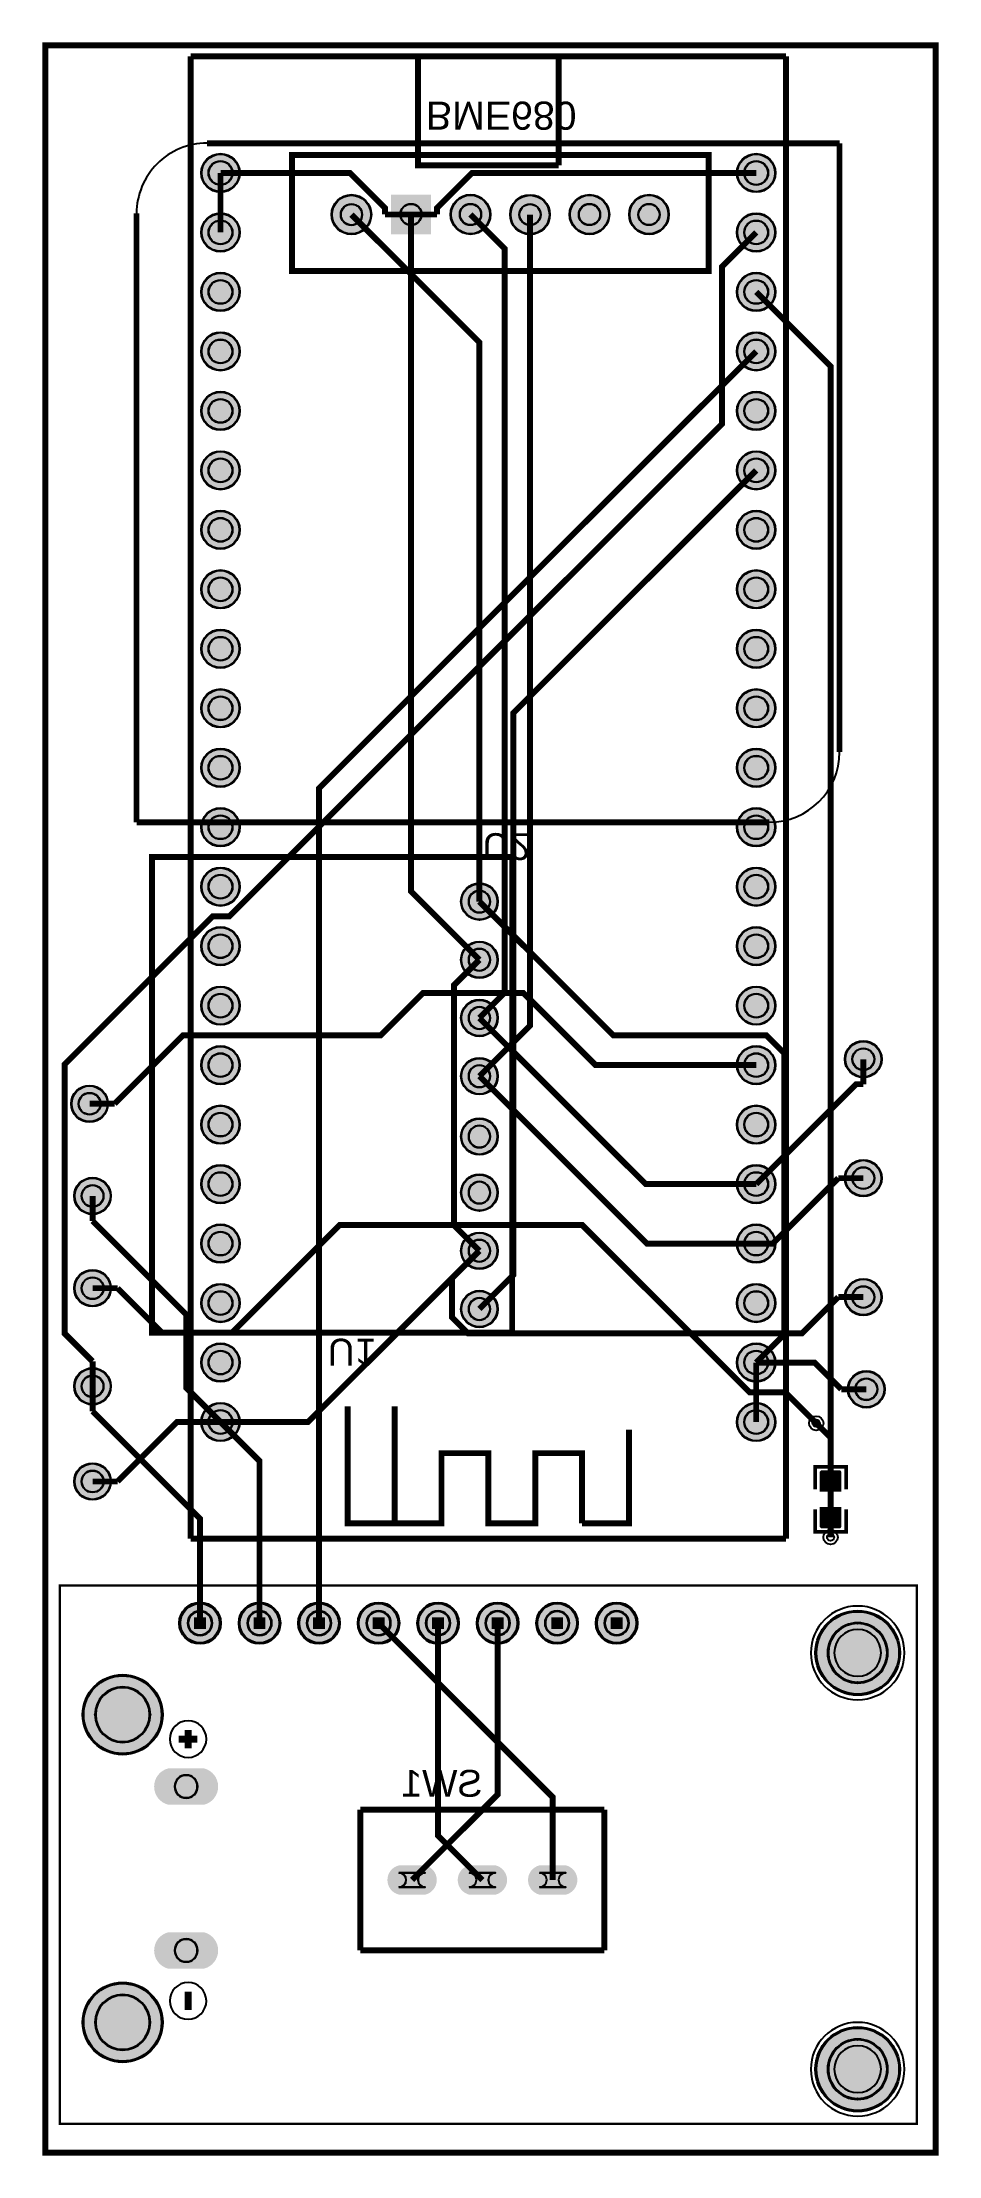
# Model space of a CAD drawing. Header units: millimetres. Extents: x 6.9 to 45.1, y -34.1 to 56.1.
import ezdxf

# ---------------------------------------------------------------- set-up
doc = ezdxf.new("R2010")
doc.units = ezdxf.units.MM
for name, color, linetype, true_color in [('BoardOutLine', 7, 'Continuous', 0xff00ff), ('BottomLayer', 7, 'Continuous', 0x0000ff), ('BottomSilkLayer', 7, 'Continuous', 0x66cc33), ('BottomSolderMaskLayer', 7, 'Continuous', 0xaa00ff), ('Document', 7, 'Continuous', 0xffffff), ('Hole', 7, 'Continuous', 0x222222), ('Inner1', 7, 'Continuous', 0x999966), ('Inner2', 7, 'Continuous', 0x008000), ('Inner3', 7, 'Continuous', 0x00ff00), ('Multi-Layer', 7, 'Continuous', 0xc0c0c0), ('TopLayer', 7, 'Continuous', 0xff0000), ('TopPasteMaskLayer', 7, 'Continuous', 0x808080), ('TopSilkLayer', 7, 'Continuous', 0xffcc00), ('TopSolderMaskLayer', 7, 'Continuous', 0x800080)]:
    doc.layers.add(name, color=color, linetype=linetype, true_color=true_color)
doc.styles.get("Standard").update_dxf_attribs({"font": 'arial.ttf'})

msp = doc.modelspace()

# ---------------------------------------------------------------- hatches: boundary and pattern name
at = {"layer": 'BottomSolderMaskLayer'}
for points in [[(13.653, 50.546, 1), (15.303, 50.546, 1)], [(36.513, 50.546, 1), (38.163, 50.546, 1)], [(13.653, 48.006, 1), (15.303, 48.006, 1)], [(19.216, 48.768, 1), (20.917, 48.768, 1)], [(21.756, 47.923), (23.457, 47.923), (23.457, 49.624), (21.756, 49.624)], [(24.296, 48.773, 1), (25.996, 48.773, 1)], [(26.836, 48.766, 1), (28.536, 48.766, 1)], [(29.373, 48.771, 1), (31.074, 48.771, 1)], [(31.913, 48.771, 1), (33.614, 48.771, 1)], [(36.513, 48.006, 1), (38.163, 48.006, 1)], [(13.653, 45.466, 1), (15.303, 45.466, 1)], [(36.513, 45.466, 1), (38.163, 45.466, 1)], [(13.653, 42.926, 1), (15.303, 42.926, 1)], [(36.513, 42.926, 1), (38.163, 42.926, 1)], [(13.653, 40.386, 1), (15.303, 40.386, 1)], [(36.513, 40.386, 1), (38.163, 40.386, 1)], [(13.653, 37.846, 1), (15.303, 37.846, 1)], [(36.513, 37.846, 1), (38.163, 37.846, 1)], [(13.653, 35.306, 1), (15.303, 35.306, 1)], [(36.513, 35.306, 1), (38.163, 35.306, 1)], [(13.653, 32.766, 1), (15.303, 32.766, 1)], [(36.513, 32.766, 1), (38.163, 32.766, 1)], [(13.653, 30.226, 1), (15.303, 30.226, 1)], [(36.513, 30.226, 1), (38.163, 30.226, 1)], [(13.653, 27.686, 1), (15.303, 27.686, 1)], [(36.513, 27.686, 1), (38.163, 27.686, 1)], [(13.653, 25.146, 1), (15.303, 25.146, 1)], [(36.513, 25.146, 1), (38.163, 25.146, 1)], [(13.653, 22.606, 1), (15.303, 22.606, 1)], [(36.513, 22.606, 1), (38.163, 22.606, 1)], [(13.653, 20.066, 1), (15.303, 20.066, 1)], [(36.513, 20.066, 1), (38.163, 20.066, 1)], [(24.74, 19.431, 1), (26.314, 19.431, 1)], [(13.653, 17.526, 1), (15.303, 17.526, 1)], [(36.513, 17.526, 1), (38.163, 17.526, 1)], [(24.74, 16.945, 1), (26.314, 16.945, 1)], [(13.653, 14.986, 1), (15.303, 14.986, 1)], [(36.513, 14.986, 1), (38.163, 14.986, 1)], [(24.74, 14.46, 1), (26.314, 14.46, 1)], [(13.653, 12.446, 1), (15.303, 12.446, 1)], [(24.74, 11.974, 1), (26.314, 11.974, 1)], [(36.513, 12.446, 1), (38.163, 12.446, 1)], [(41.123, 12.7, 1), (42.698, 12.7, 1)], [(8.103, 10.795, 1), (9.677, 10.795, 1)], [(13.653, 9.906, 1), (15.303, 9.906, 1)], [(24.74, 9.398, 1), (26.314, 9.398, 1)], [(36.513, 9.906, 1), (38.163, 9.906, 1)], [(13.653, 7.366, 1), (15.303, 7.366, 1)], [(36.513, 7.366, 1), (38.163, 7.366, 1)], [(41.123, 7.62, 1), (42.698, 7.62, 1)], [(8.23, 6.858, 1), (9.804, 6.858, 1)], [(24.74, 7.003, 1), (26.314, 7.003, 1)], [(13.653, 4.826, 1), (15.303, 4.826, 1)], [(36.513, 4.826, 1), (38.163, 4.826, 1)], [(24.74, 4.518, 1), (26.314, 4.518, 1)], [(8.23, 2.921, 1), (9.804, 2.921, 1)], [(13.653, 2.286, 1), (15.303, 2.286, 1)], [(24.74, 2.032, 1), (26.314, 2.032, 1)], [(36.513, 2.286, 1), (38.163, 2.286, 1)], [(41.123, 2.54, 1), (42.698, 2.54, 1)], [(13.653, -0.254, 1), (15.303, -0.254, 1)], [(36.513, -0.254, 1), (38.163, -0.254, 1)], [(8.23, -1.27, 1), (9.804, -1.27, 1)], [(41.25, -1.397, 1), (42.825, -1.397, 1)], [(13.653, -2.794, 1), (15.303, -2.794, 1)], [(36.513, -2.794, 1), (38.163, -2.794, 1)], [(8.23, -5.334, 1), (9.804, -5.334, 1)], [(12.714, -11.384, 1), (14.492, -11.384, 1)], [(15.254, -11.384, 1), (17.032, -11.384, 1)], [(17.794, -11.384, 1), (19.572, -11.384, 1)], [(20.334, -11.384, 1), (22.112, -11.384, 1)], [(22.874, -11.384, 1), (24.652, -11.384, 1)], [(25.414, -11.384, 1), (27.192, -11.384, 1)], [(27.954, -11.384, 1), (29.732, -11.384, 1)], [(30.494, -11.384, 1), (32.272, -11.384, 1)], [(39.861, -12.654, 1), (43.479, -12.654, 1)], [(8.592, -15.292, 1), (12.01, -15.292, 1)], [(12.257, -19.141, -0.785398), (12.257, -17.582), (13.766, -17.582, -0.785398), (13.766, -19.141)], [(23.216, -21.727, -0.785398), (23.216, -22.977), (22.092, -22.977, -0.785398), (22.092, -21.727)], [(26.216, -21.727, -0.785398), (26.216, -22.977), (25.092, -22.977, -0.785398), (25.092, -21.727)], [(29.216, -21.727, -0.785398), (29.216, -22.977), (28.092, -22.977, -0.785398), (28.092, -21.727)], [(12.257, -26.141, -0.785398), (12.257, -24.582), (13.766, -24.582, -0.785398), (13.766, -26.141)], [(8.592, -28.432, 1), (12.01, -28.432, 1)], [(39.861, -30.434, 1), (43.479, -30.434, 1)]]:
    msp.add_hatch(color=256, dxfattribs=at).paths.add_polyline_path(points)
at = {"layer": 'Document'}
for points in [[(13.857, -11.13), (13.349, -11.13), (13.349, -11.638), (13.857, -11.638)], [(16.397, -11.13), (15.889, -11.13), (15.889, -11.638), (16.397, -11.638)], [(18.937, -11.13), (18.429, -11.13), (18.429, -11.638), (18.937, -11.638)], [(21.477, -11.13), (20.969, -11.13), (20.969, -11.638), (21.477, -11.638)], [(24.017, -11.13), (23.509, -11.13), (23.509, -11.638), (24.017, -11.638)], [(26.557, -11.13), (26.049, -11.13), (26.049, -11.638), (26.557, -11.638)], [(29.097, -11.13), (28.589, -11.13), (28.589, -11.638), (29.097, -11.638)], [(31.637, -11.13), (31.129, -11.13), (31.129, -11.638), (31.637, -11.638)]]:
    msp.add_hatch(color=256, dxfattribs=at).paths.add_polyline_path(points)
at = {"layer": 'Multi-Layer'}
for points in [[(13.678, 50.546, 1), (15.278, 50.546, 1)], [(36.538, 50.546, 1), (38.138, 50.546, 1)], [(13.678, 48.006, 1), (15.278, 48.006, 1)], [(19.241, 48.768, 1), (20.891, 48.768, 1)], [(21.781, 47.948), (23.431, 47.948), (23.431, 49.598), (21.781, 49.598)], [(24.321, 48.773, 1), (25.971, 48.773, 1)], [(26.861, 48.766, 1), (28.511, 48.766, 1)], [(29.399, 48.771, 1), (31.049, 48.771, 1)], [(31.939, 48.771, 1), (33.589, 48.771, 1)], [(36.538, 48.006, 1), (38.138, 48.006, 1)], [(13.678, 45.466, 1), (15.278, 45.466, 1)], [(36.538, 45.466, 1), (38.138, 45.466, 1)], [(13.678, 42.926, 1), (15.278, 42.926, 1)], [(36.538, 42.926, 1), (38.138, 42.926, 1)], [(13.678, 40.386, 1), (15.278, 40.386, 1)], [(36.538, 40.386, 1), (38.138, 40.386, 1)], [(13.678, 37.846, 1), (15.278, 37.846, 1)], [(36.538, 37.846, 1), (38.138, 37.846, 1)], [(13.678, 35.306, 1), (15.278, 35.306, 1)], [(36.538, 35.306, 1), (38.138, 35.306, 1)], [(13.678, 32.766, 1), (15.278, 32.766, 1)], [(36.538, 32.766, 1), (38.138, 32.766, 1)], [(13.678, 30.226, 1), (15.278, 30.226, 1)], [(36.538, 30.226, 1), (38.138, 30.226, 1)], [(13.678, 27.686, 1), (15.278, 27.686, 1)], [(36.538, 27.686, 1), (38.138, 27.686, 1)], [(13.678, 25.146, 1), (15.278, 25.146, 1)], [(36.538, 25.146, 1), (38.138, 25.146, 1)], [(13.678, 22.606, 1), (15.278, 22.606, 1)], [(36.538, 22.606, 1), (38.138, 22.606, 1)], [(13.678, 20.066, 1), (15.278, 20.066, 1)], [(36.538, 20.066, 1), (38.138, 20.066, 1)], [(24.765, 19.431, 1), (26.289, 19.431, 1)], [(13.678, 17.526, 1), (15.278, 17.526, 1)], [(36.538, 17.526, 1), (38.138, 17.526, 1)], [(24.765, 16.945, 1), (26.289, 16.945, 1)], [(13.678, 14.986, 1), (15.278, 14.986, 1)], [(36.538, 14.986, 1), (38.138, 14.986, 1)], [(24.765, 14.46, 1), (26.289, 14.46, 1)], [(13.678, 12.446, 1), (15.278, 12.446, 1)], [(24.765, 11.974, 1), (26.289, 11.974, 1)], [(36.538, 12.446, 1), (38.138, 12.446, 1)], [(13.678, 9.906, 1), (15.278, 9.906, 1)], [(24.765, 9.398, 1), (26.289, 9.398, 1)], [(36.538, 9.906, 1), (38.138, 9.906, 1)], [(13.678, 7.366, 1), (15.278, 7.366, 1)], [(36.538, 7.366, 1), (38.138, 7.366, 1)], [(24.765, 7.003, 1), (26.289, 7.003, 1)], [(13.678, 4.826, 1), (15.278, 4.826, 1)], [(36.538, 4.826, 1), (38.138, 4.826, 1)], [(24.765, 4.518, 1), (26.289, 4.518, 1)], [(13.678, 2.286, 1), (15.278, 2.286, 1)], [(24.765, 2.032, 1), (26.289, 2.032, 1)], [(36.538, 2.286, 1), (38.138, 2.286, 1)], [(13.678, -0.254, 1), (15.278, -0.254, 1)], [(36.538, -0.254, 1), (38.138, -0.254, 1)], [(13.678, -2.794, 1), (15.278, -2.794, 1)], [(36.538, -2.794, 1), (38.138, -2.794, 1)], [(12.765, -11.384, 1), (14.441, -11.384, 1)], [(15.305, -11.384, 1), (16.981, -11.384, 1)], [(17.845, -11.384, 1), (19.521, -11.384, 1)], [(20.385, -11.384, 1), (22.061, -11.384, 1)], [(22.925, -11.384, 1), (24.601, -11.384, 1)], [(25.465, -11.384, 1), (27.141, -11.384, 1)], [(28.005, -11.384, 1), (29.681, -11.384, 1)], [(30.545, -11.384, 1), (32.221, -11.384, 1)], [(39.912, -12.654, 1), (43.428, -12.654, 1)], [(8.643, -15.292, 1), (11.959, -15.292, 1)], [(12.282, -19.09, -0.785398), (12.282, -17.632), (13.74, -17.632, -0.785398), (13.74, -19.09)], [(23.204, -21.752, -0.785398), (23.204, -22.952), (22.104, -22.952, -0.785398), (22.104, -21.752)], [(26.204, -21.752, -0.785398), (26.204, -22.952), (25.104, -22.952, -0.785398), (25.104, -21.752)], [(29.204, -21.752, -0.785398), (29.204, -22.952), (28.104, -22.952, -0.785398), (28.104, -21.752)], [(12.282, -26.09, -0.785398), (12.282, -24.632), (13.74, -24.632, -0.785398), (13.74, -26.09)], [(8.643, -28.432, 1), (11.959, -28.432, 1)], [(39.912, -30.434, 1), (43.428, -30.434, 1)]]:
    msp.add_hatch(color=256, dxfattribs=at).paths.add_polyline_path(points)
at = {"layer": 'TopLayer'}
for points in [[(40.945, -5.746), (40.081, -5.746), (40.081, -4.94), (40.945, -4.94)], [(40.945, -6.446), (40.081, -6.446), (40.081, -7.253), (40.945, -7.253)]]:
    msp.add_hatch(color=256, dxfattribs=at).paths.add_polyline_path(points)
at = {"layer": 'TopPasteMaskLayer'}
for points in [[(40.063, -4.901), (40.063, -5.701), (40.113, -5.751), (40.341, -5.751), (40.341, -5.381), (40.671, -5.381), (40.671, -5.751), (40.913, -5.751), (40.963, -5.701), (40.963, -4.901), (40.913, -4.851), (40.113, -4.851)], [(40.963, -7.291), (40.963, -6.491), (40.913, -6.441), (40.685, -6.441), (40.685, -6.811), (40.355, -6.811), (40.355, -6.441), (40.113, -6.441), (40.063, -6.491), (40.063, -7.291), (40.113, -7.341), (40.913, -7.341)]]:
    msp.add_hatch(color=256, dxfattribs=at).paths.add_polyline_path(points)
at = {"layer": 'TopSolderMaskLayer'}
for points in [[(13.653, 50.546, 1), (15.303, 50.546, 1)], [(36.513, 50.546, 1), (38.163, 50.546, 1)], [(13.653, 48.006, 1), (15.303, 48.006, 1)], [(19.216, 48.768, 1), (20.917, 48.768, 1)], [(21.756, 47.923), (23.457, 47.923), (23.457, 49.624), (21.756, 49.624)], [(24.296, 48.773, 1), (25.996, 48.773, 1)], [(26.836, 48.766, 1), (28.536, 48.766, 1)], [(29.373, 48.771, 1), (31.074, 48.771, 1)], [(31.913, 48.771, 1), (33.614, 48.771, 1)], [(36.513, 48.006, 1), (38.163, 48.006, 1)], [(13.653, 45.466, 1), (15.303, 45.466, 1)], [(36.513, 45.466, 1), (38.163, 45.466, 1)], [(13.653, 42.926, 1), (15.303, 42.926, 1)], [(36.513, 42.926, 1), (38.163, 42.926, 1)], [(13.653, 40.386, 1), (15.303, 40.386, 1)], [(36.513, 40.386, 1), (38.163, 40.386, 1)], [(13.653, 37.846, 1), (15.303, 37.846, 1)], [(36.513, 37.846, 1), (38.163, 37.846, 1)], [(13.653, 35.306, 1), (15.303, 35.306, 1)], [(36.513, 35.306, 1), (38.163, 35.306, 1)], [(13.653, 32.766, 1), (15.303, 32.766, 1)], [(36.513, 32.766, 1), (38.163, 32.766, 1)], [(13.653, 30.226, 1), (15.303, 30.226, 1)], [(36.513, 30.226, 1), (38.163, 30.226, 1)], [(13.653, 27.686, 1), (15.303, 27.686, 1)], [(36.513, 27.686, 1), (38.163, 27.686, 1)], [(13.653, 25.146, 1), (15.303, 25.146, 1)], [(36.513, 25.146, 1), (38.163, 25.146, 1)], [(13.653, 22.606, 1), (15.303, 22.606, 1)], [(36.513, 22.606, 1), (38.163, 22.606, 1)], [(13.653, 20.066, 1), (15.303, 20.066, 1)], [(36.513, 20.066, 1), (38.163, 20.066, 1)], [(24.74, 19.431, 1), (26.314, 19.431, 1)], [(13.653, 17.526, 1), (15.303, 17.526, 1)], [(36.513, 17.526, 1), (38.163, 17.526, 1)], [(24.74, 16.945, 1), (26.314, 16.945, 1)], [(13.653, 14.986, 1), (15.303, 14.986, 1)], [(36.513, 14.986, 1), (38.163, 14.986, 1)], [(24.74, 14.46, 1), (26.314, 14.46, 1)], [(13.653, 12.446, 1), (15.303, 12.446, 1)], [(24.74, 11.974, 1), (26.314, 11.974, 1)], [(36.513, 12.446, 1), (38.163, 12.446, 1)], [(41.123, 12.7, 1), (42.698, 12.7, 1)], [(8.103, 10.795, 1), (9.677, 10.795, 1)], [(13.653, 9.906, 1), (15.303, 9.906, 1)], [(24.74, 9.398, 1), (26.314, 9.398, 1)], [(36.513, 9.906, 1), (38.163, 9.906, 1)], [(13.653, 7.366, 1), (15.303, 7.366, 1)], [(36.513, 7.366, 1), (38.163, 7.366, 1)], [(41.123, 7.62, 1), (42.698, 7.62, 1)], [(8.23, 6.858, 1), (9.804, 6.858, 1)], [(24.74, 7.003, 1), (26.314, 7.003, 1)], [(13.653, 4.826, 1), (15.303, 4.826, 1)], [(36.513, 4.826, 1), (38.163, 4.826, 1)], [(24.74, 4.518, 1), (26.314, 4.518, 1)], [(8.23, 2.921, 1), (9.804, 2.921, 1)], [(13.653, 2.286, 1), (15.303, 2.286, 1)], [(24.74, 2.032, 1), (26.314, 2.032, 1)], [(36.513, 2.286, 1), (38.163, 2.286, 1)], [(41.123, 2.54, 1), (42.698, 2.54, 1)], [(13.653, -0.254, 1), (15.303, -0.254, 1)], [(36.513, -0.254, 1), (38.163, -0.254, 1)], [(8.23, -1.27, 1), (9.804, -1.27, 1)], [(41.25, -1.397, 1), (42.825, -1.397, 1)], [(13.653, -2.794, 1), (15.303, -2.794, 1)], [(36.513, -2.794, 1), (38.163, -2.794, 1)], [(8.23, -5.334, 1), (9.804, -5.334, 1)], [(40.972, -5.77), (40.054, -5.77), (40.054, -4.916), (40.972, -4.916)], [(40.972, -6.422), (40.054, -6.422), (40.054, -7.276), (40.972, -7.276)], [(12.714, -11.384, 1), (14.492, -11.384, 1)], [(15.254, -11.384, 1), (17.032, -11.384, 1)], [(17.794, -11.384, 1), (19.572, -11.384, 1)], [(20.334, -11.384, 1), (22.112, -11.384, 1)], [(22.874, -11.384, 1), (24.652, -11.384, 1)], [(25.414, -11.384, 1), (27.192, -11.384, 1)], [(27.954, -11.384, 1), (29.732, -11.384, 1)], [(30.494, -11.384, 1), (32.272, -11.384, 1)], [(39.861, -12.654, 1), (43.479, -12.654, 1)], [(8.592, -15.292, 1), (12.01, -15.292, 1)], [(12.257, -19.141, -0.785398), (12.257, -17.582), (13.766, -17.582, -0.785398), (13.766, -19.141)], [(23.216, -21.727, -0.785398), (23.216, -22.977), (22.092, -22.977, -0.785398), (22.092, -21.727)], [(26.216, -21.727, -0.785398), (26.216, -22.977), (25.092, -22.977, -0.785398), (25.092, -21.727)], [(29.216, -21.727, -0.785398), (29.216, -22.977), (28.092, -22.977, -0.785398), (28.092, -21.727)], [(12.257, -26.141, -0.785398), (12.257, -24.582), (13.766, -24.582, -0.785398), (13.766, -26.141)], [(8.592, -28.432, 1), (12.01, -28.432, 1)], [(39.861, -30.434, 1), (43.479, -30.434, 1)]]:
    msp.add_hatch(color=256, dxfattribs=at).paths.add_polyline_path(points)

# ---------------------------------------------------------------- linework, layer by layer
at = {"layer": 'BoardOutLine', "const_width": 0.254}
msp.add_lwpolyline([(7, 56), (45, 56), (45, -34), (7, -34), (7, 56)], close=True, dxfattribs=at)
at = {"layer": 'BottomLayer', "const_width": 0.254}
for points in [[(14.478, 50.546), (20.005, 50.546), (21.501, 49.049), (21.501, 48.773)], [(37.338, 50.546), (25.208, 50.546), (23.711, 49.049), (23.711, 48.773)], [(22.606, 48.773), (21.501, 48.773)], [(22.606, 48.773), (23.711, 48.773)], [(18.683, -11.384), (18.683, 24.271), (37.338, 42.926)], [(37.338, 37.846), (26.97, 27.478), (26.97, 3.475), (25.527, 2.032)], [(25.527, 16.945), (24.445, 15.864), (24.445, 5.599), (25.527, 4.518)], [(41.91, 12.7), (41.91, 11.633)], [(37.338, 7.366), (41.605, 11.633), (41.91, 11.633)], [(37.338, 4.826), (38.049, 4.826), (40.843, 7.62)], [(41.91, 7.62), (40.843, 7.62)], [(9.017, 6.858), (9.017, 5.791)], [(9.017, 5.791), (13.019, 1.789), (13.019, -1.335), (14.478, -2.794)], [(25.527, 4.518), (24.356, 3.347), (24.356, 1.677), (25.045, 0.989), (39.292, 0.989), (40.843, 2.54)], [(41.91, 2.54), (40.843, 2.54)], [(37.338, -0.254), (39.827, -0.254), (40.97, -1.397)], [(42.037, -1.397), (40.97, -1.397)], [(21.223, -11.384), (28.654, -18.815), (28.654, -22.352)]]:
    msp.add_lwpolyline(points, dxfattribs=at)
at = {"layer": 'BottomSilkLayer', "const_width": 0.254}
for points in [[(40.894, 51.816), (13.898, 51.816)], [(40.894, 51.816), (40.894, 25.816)], [(10.894, 48.816), (10.894, 22.816)], [(37.897, 22.816), (10.9, 22.816)], [(30.861, -19.352), (20.447, -19.352)], [(20.447, -19.352), (20.447, -25.352)], [(30.861, -19.352), (30.861, -25.352)], [(30.861, -25.352), (20.447, -25.352)]]:
    msp.add_lwpolyline(points, dxfattribs=at)
for points in [[(17.526, 46.355), (35.306, 46.355), (35.306, 51.308), (17.526, 51.308), (17.526, 46.355)], [(26.924, 21.336), (11.557, 21.336), (11.557, 1.016), (26.924, 1.016), (26.924, 21.336)]]:
    msp.add_lwpolyline(points, close=True, dxfattribs=at)
at = {"layer": 'BottomSilkLayer'}
for centre, start, end in [((13.896, 48.818), 90, 180.04414), ((37.896, 25.816), 270, 359.99418)]:
    msp.add_arc(centre, 3, start, end, dxfattribs=at)
at = {"layer": 'BottomSolderMaskLayer'}
for points in [[(25.53, 19.903), (25.524, 19.903)], [(25.53, 18.959), (25.524, 18.959)], [(25.53, 17.418), (25.524, 17.418)], [(25.53, 16.473), (25.524, 16.473)], [(25.53, 14.932), (25.524, 14.932)], [(25.53, 13.988), (25.524, 13.988)], [(25.53, 12.447), (25.524, 12.447)], [(25.53, 11.502), (25.524, 11.502)], [(25.53, 9.87), (25.524, 9.87)], [(25.53, 8.926), (25.524, 8.926)], [(25.53, 7.475), (25.524, 7.475)], [(25.53, 6.531), (25.524, 6.531)], [(25.53, 4.99), (25.524, 4.99)], [(25.53, 4.045), (25.524, 4.045)], [(25.53, 2.504), (25.524, 2.504)], [(25.53, 1.56), (25.524, 1.56)], [(13.073, -11.384), (13.073, -11.384)], [(14.133, -11.384), (14.133, -11.384)], [(15.613, -11.384), (15.613, -11.384)], [(16.673, -11.384), (16.673, -11.384)], [(18.153, -11.384), (18.153, -11.384)], [(19.213, -11.384), (19.213, -11.384)], [(20.693, -11.384), (20.693, -11.384)], [(21.753, -11.384), (21.753, -11.384)], [(23.233, -11.384), (23.233, -11.384)], [(24.293, -11.384), (24.293, -11.384)], [(25.773, -11.384), (25.773, -11.384)], [(26.833, -11.384), (26.833, -11.384)], [(28.313, -11.384), (28.313, -11.384)], [(29.373, -11.384), (29.373, -11.384)], [(30.853, -11.384), (30.853, -11.384)], [(31.913, -11.384), (31.913, -11.384)], [(41.667, -11.368), (41.673, -11.368)], [(41.667, -13.94), (41.673, -13.94)], [(9.116, -15.291), (9.116, -15.292)], [(11.486, -15.291), (11.486, -15.292)], [(13.014, -17.87), (13.009, -17.87)], [(13.014, -18.853), (13.009, -18.853)], [(22.092, -22.045), (23.216, -22.045)], [(25.092, -22.045), (26.216, -22.045)], [(28.092, -22.045), (29.216, -22.045)], [(22.092, -22.659), (23.216, -22.659)], [(25.092, -22.659), (26.216, -22.659)], [(28.092, -22.659), (29.216, -22.659)], [(13.014, -24.87), (13.009, -24.87)], [(13.014, -25.853), (13.009, -25.853)], [(9.116, -28.432), (9.116, -28.431)], [(11.486, -28.432), (11.486, -28.431)], [(41.667, -29.148), (41.673, -29.148)], [(41.667, -31.72), (41.673, -31.72)]]:
    msp.add_lwpolyline(points, close=True, dxfattribs=at)
for centre, radius in [((14.478, 50.546), 0.825), ((14.478, 50.546), 0.516), ((37.338, 50.546), 0.825), ((37.338, 50.546), 0.516), ((14.478, 48.006), 0.825), ((20.066, 48.768), 0.851), ((20.066, 48.768), 0.459), ((22.606, 48.773), 0.459), ((25.146, 48.773), 0.85), ((25.146, 48.773), 0.459), ((27.686, 48.766), 0.85), ((27.686, 48.766), 0.459), ((30.224, 48.771), 0.85), ((30.224, 48.771), 0.459), ((32.764, 48.771), 0.85), ((32.764, 48.771), 0.459), ((37.338, 48.006), 0.825), ((14.478, 48.006), 0.516), ((37.338, 48.006), 0.516), ((14.478, 45.466), 0.825), ((37.338, 45.466), 0.825), ((14.478, 45.466), 0.516), ((37.338, 45.466), 0.516), ((14.478, 42.926), 0.825), ((14.478, 42.926), 0.516), ((37.338, 42.926), 0.825), ((37.338, 42.926), 0.516), ((14.478, 40.386), 0.825), ((14.478, 40.386), 0.516), ((37.338, 40.386), 0.825), ((37.338, 40.386), 0.516), ((14.478, 37.846), 0.825), ((14.478, 37.846), 0.516), ((37.338, 37.846), 0.825), ((37.338, 37.846), 0.516), ((14.478, 35.306), 0.825), ((37.338, 35.306), 0.825), ((14.478, 35.306), 0.516), ((37.338, 35.306), 0.516), ((14.478, 32.766), 0.825), ((37.338, 32.766), 0.825), ((14.478, 32.766), 0.516), ((37.338, 32.766), 0.516), ((14.478, 30.226), 0.825), ((14.478, 30.226), 0.516), ((37.338, 30.226), 0.825), ((37.338, 30.226), 0.516), ((14.478, 27.686), 0.825), ((14.478, 27.686), 0.516), ((37.338, 27.686), 0.825), ((37.338, 27.686), 0.516), ((14.478, 25.146), 0.825), ((14.478, 25.146), 0.516), ((37.338, 25.146), 0.825), ((37.338, 25.146), 0.516), ((14.478, 22.606), 0.825), ((14.478, 22.606), 0.516), ((37.338, 22.606), 0.825), ((37.338, 22.606), 0.516), ((14.478, 20.066), 0.825), ((37.338, 20.066), 0.825), ((14.478, 20.066), 0.516), ((25.527, 19.431), 0.787), ((37.338, 20.066), 0.516), ((14.478, 17.526), 0.825), ((37.338, 17.526), 0.825), ((14.478, 17.526), 0.516), ((25.527, 16.945), 0.787), ((37.338, 17.526), 0.516), ((14.478, 14.986), 0.825), ((14.478, 14.986), 0.516), ((37.338, 14.986), 0.825), ((37.338, 14.986), 0.516), ((25.527, 14.46), 0.787), ((14.478, 12.446), 0.825), ((14.478, 12.446), 0.516), ((25.527, 11.974), 0.787), ((37.338, 12.446), 0.825), ((37.338, 12.446), 0.516), ((41.91, 12.7), 0.787), ((41.91, 12.7), 0.472), ((8.89, 10.795), 0.787), ((8.89, 10.795), 0.472), ((14.478, 9.906), 0.825), ((14.478, 9.906), 0.516), ((25.527, 9.398), 0.787), ((37.338, 9.906), 0.825), ((37.338, 9.906), 0.516), ((14.478, 7.366), 0.825), ((37.338, 7.366), 0.825), ((41.91, 7.62), 0.787), ((9.017, 6.858), 0.787), ((9.017, 6.858), 0.472), ((14.478, 7.366), 0.516), ((25.527, 7.003), 0.787), ((37.338, 7.366), 0.516), ((41.91, 7.62), 0.472), ((14.478, 4.826), 0.825), ((37.338, 4.826), 0.825), ((14.478, 4.826), 0.516), ((25.527, 4.518), 0.787), ((37.338, 4.826), 0.516), ((9.017, 2.921), 0.787), ((9.017, 2.921), 0.472), ((14.478, 2.286), 0.825), ((14.478, 2.286), 0.516), ((25.527, 2.032), 0.787), ((37.338, 2.286), 0.825), ((37.338, 2.286), 0.516), ((41.91, 2.54), 0.787), ((41.91, 2.54), 0.472), ((14.478, -0.254), 0.825), ((14.478, -0.254), 0.516), ((37.338, -0.254), 0.825), ((37.338, -0.254), 0.516), ((9.017, -1.27), 0.787), ((9.017, -1.27), 0.472), ((42.037, -1.397), 0.787), ((42.037, -1.397), 0.472), ((14.478, -2.794), 0.825), ((14.478, -2.794), 0.516), ((37.338, -2.794), 0.825), ((37.338, -2.794), 0.516), ((9.017, -5.334), 0.787), ((9.017, -5.334), 0.472), ((13.603, -11.384), 0.889), ((16.143, -11.384), 0.889), ((18.683, -11.384), 0.889), ((21.223, -11.384), 0.889), ((23.763, -11.384), 0.889), ((26.303, -11.384), 0.889), ((28.843, -11.384), 0.889), ((31.383, -11.384), 0.889), ((41.67, -12.654), 1.809), ((10.301, -15.292), 1.709), ((10.301, -28.432), 1.709), ((41.67, -30.434), 1.809)]:
    msp.add_circle(centre, radius, dxfattribs=at)
for centre, radius, start, end in [((25.53, 19.431), 0.472, 450, 270), ((25.524, 19.431), 0.472, 270, 450), ((25.53, 16.945), 0.472, 450, 270), ((25.524, 16.945), 0.472, 270, 450), ((25.53, 14.46), 0.472, 450, 270), ((25.524, 14.46), 0.472, 270, 450), ((25.53, 11.974), 0.472, 450, 270), ((25.524, 11.974), 0.472, 270, 450), ((25.53, 9.398), 0.472, 450, 270), ((25.524, 9.398), 0.472, 270, 450), ((25.53, 7.003), 0.472, 450, 270), ((25.524, 7.003), 0.472, 270, 450), ((25.53, 4.518), 0.472, 450, 270), ((25.524, 4.518), 0.472, 270, 450), ((25.53, 2.032), 0.472, 450, 270), ((25.524, 2.032), 0.472, 270, 450), ((13.603, -11.384), 0.53, 360, 540), ((13.603, -11.384), 0.53, 540, 360), ((16.143, -11.384), 0.53, 360, 540), ((16.143, -11.384), 0.53, 540, 360), ((18.683, -11.384), 0.53, 360, 540), ((18.683, -11.384), 0.53, 540, 360), ((21.223, -11.384), 0.53, 360, 540), ((21.223, -11.384), 0.53, 540, 360), ((23.763, -11.384), 0.53, 360, 540), ((23.763, -11.384), 0.53, 540, 360), ((26.303, -11.384), 0.53, 360, 540), ((26.303, -11.384), 0.53, 540, 360), ((28.843, -11.384), 0.53, 360, 540), ((28.843, -11.384), 0.53, 540, 360), ((31.383, -11.384), 0.53, 360, 540), ((31.383, -11.384), 0.53, 540, 360), ((41.667, -12.654), 1.286, 450, 270), ((41.673, -12.654), 1.286, 270, 450), ((10.301, -15.292), 1.185, 360, 540), ((10.301, -15.291), 1.185, 540, 360), ((13.009, -18.361), 0.492, 90, 270), ((13.014, -18.361), 0.492, 270, 90), ((22.092, -22.352), 0.307, 270, 90), ((23.216, -22.352), 0.307, 90, 270), ((25.092, -22.352), 0.307, 270, 90), ((26.216, -22.352), 0.307, 90, 270), ((28.092, -22.352), 0.307, 270, 90), ((29.216, -22.352), 0.307, 90, 270), ((13.009, -25.361), 0.492, 90, 270), ((13.014, -25.361), 0.492, 270, 90), ((10.301, -28.432), 1.185, 360, 180), ((10.301, -28.431), 1.185, 180, 360), ((41.667, -30.434), 1.286, 450, 270), ((41.673, -30.434), 1.286, 270, 450)]:
    msp.add_arc(centre, radius, start, end, dxfattribs=at)
at = {"layer": 'Document'}
for centre in [(41.67, -12.651), (41.67, -12.651), (41.67, -12.651), (41.67, -12.651), (41.67, -30.431), (41.67, -30.431), (41.67, -30.431)]:
    msp.add_arc(centre, 1, 180.15281, 179.84719, dxfattribs=at)
at = {"layer": 'Hole'}
for centre in [(39.899, -2.845), (40.513, -7.715)]:
    msp.add_circle(centre, 0.152, dxfattribs=at)
at = {"layer": 'Inner1', "const_width": 0.254}
for points in [[(14.478, 48.006), (14.478, 50.546)], [(20.066, 48.768), (25.527, 43.307), (25.527, 19.431)], [(25.146, 48.773), (26.609, 47.31), (26.609, 15.542), (25.527, 14.46)], [(37.338, 45.466), (40.513, 42.291), (40.513, -7.715)], [(37.338, -0.254), (37.338, -2.794)], [(9.017, -1.27), (9.017, -2.337)], [(13.603, -11.384), (13.603, -6.923), (9.017, -2.337)], [(16.143, -11.384), (16.143, -4.459), (14.478, -2.794)], [(23.763, -11.384), (23.763, -20.461), (25.654, -22.352)]]:
    msp.add_lwpolyline(points, dxfattribs=at)
at = {"layer": 'Inner2', "const_width": 0.254}
for points in [[(9.017, -0.203), (7.822, 0.992), (7.822, 12.479), (14.139, 18.796), (14.849, 18.796), (35.879, 39.826), (35.879, 46.547), (37.338, 48.006)], [(25.527, 19.431), (31.242, 13.716), (37.773, 13.716), (38.541, 12.948), (38.541, 0.949), (37.338, -0.254)], [(9.957, 10.795), (12.878, 13.716), (21.306, 13.716), (23.119, 15.529), (27.404, 15.529), (30.487, 12.446), (37.338, 12.446)], [(25.527, 14.46), (32.621, 7.366), (37.338, 7.366)], [(25.527, 11.974), (32.675, 4.826), (37.338, 4.826)], [(8.89, 10.795), (9.957, 10.795)], [(10.084, 2.921), (11.989, 1.016), (14.963, 1.016), (19.565, 5.618), (29.913, 5.618), (37.055, -1.524), (38.578, -1.524), (39.899, -2.845)], [(25.527, 4.518), (18.215, -2.794), (14.478, -2.794)], [(9.017, 2.921), (10.084, 2.921)], [(9.017, -1.27), (9.017, -0.203)], [(14.478, -2.794), (12.624, -2.794), (10.084, -5.334)], [(9.017, -5.334), (10.084, -5.334)], [(26.303, -11.384), (26.303, -18.703), (22.654, -22.352)]]:
    msp.add_lwpolyline(points, dxfattribs=at)
at = {"layer": 'Inner3', "const_width": 0.254}
for points in [[(22.606, 48.773), (22.606, 19.866), (25.527, 16.945)], [(27.686, 48.766), (27.686, 14.133), (25.527, 11.974)]]:
    msp.add_lwpolyline(points, dxfattribs=at)
at = {"layer": 'Multi-Layer'}
for points in [[(25.53, 19.888), (25.525, 19.888)], [(25.53, 18.974), (25.525, 18.974)], [(25.53, 17.403), (25.525, 17.403)], [(25.53, 16.488), (25.525, 16.488)], [(25.53, 14.917), (25.525, 14.917)], [(25.53, 14.003), (25.525, 14.003)], [(25.53, 12.432), (25.525, 12.432)], [(25.53, 11.517), (25.525, 11.517)], [(25.53, 9.855), (25.525, 9.855)], [(25.53, 8.941), (25.525, 8.941)], [(25.53, 7.46), (25.525, 7.46)], [(25.53, 6.546), (25.525, 6.546)], [(25.53, 4.975), (25.525, 4.975)], [(25.53, 4.06), (25.525, 4.06)], [(25.53, 2.489), (25.525, 2.489)], [(25.53, 1.575), (25.525, 1.575)], [(13.103, -11.384), (13.103, -11.384)], [(14.103, -11.384), (14.103, -11.384)], [(15.643, -11.384), (15.643, -11.384)], [(16.643, -11.384), (16.643, -11.384)], [(18.183, -11.384), (18.183, -11.384)], [(19.183, -11.384), (19.183, -11.384)], [(20.723, -11.384), (20.723, -11.384)], [(21.723, -11.384), (21.723, -11.384)], [(23.263, -11.384), (23.263, -11.384)], [(24.263, -11.384), (24.263, -11.384)], [(25.803, -11.384), (25.803, -11.384)], [(26.803, -11.384), (26.803, -11.384)], [(28.343, -11.384), (28.343, -11.384)], [(29.343, -11.384), (29.343, -11.384)], [(30.883, -11.384), (30.883, -11.384)], [(31.883, -11.384), (31.883, -11.384)], [(41.668, -11.404), (41.673, -11.404)], [(41.668, -13.904), (41.673, -13.904)], [(9.151, -15.291), (9.151, -15.292)], [(11.451, -15.291), (11.451, -15.292)], [(13.014, -17.886), (13.009, -17.886)], [(13.014, -18.836), (13.009, -18.836)], [(22.104, -22.052), (23.204, -22.052)], [(25.104, -22.052), (26.204, -22.052)], [(28.104, -22.052), (29.204, -22.052)], [(22.104, -22.652), (23.204, -22.652)], [(25.104, -22.652), (26.204, -22.652)], [(28.104, -22.652), (29.204, -22.652)], [(13.014, -24.886), (13.009, -24.886)], [(13.014, -25.836), (13.009, -25.836)], [(9.151, -28.432), (9.151, -28.431)], [(11.451, -28.432), (11.451, -28.431)], [(41.668, -29.184), (41.673, -29.184)], [(41.668, -31.684), (41.673, -31.684)]]:
    msp.add_lwpolyline(points, close=True, dxfattribs=at)
for centre, radius in [((14.478, 50.546), 0.8), ((14.478, 50.546), 0.5), ((37.338, 50.546), 0.8), ((37.338, 50.546), 0.5), ((14.478, 48.006), 0.8), ((20.066, 48.768), 0.825), ((20.066, 48.768), 0.445), ((22.606, 48.773), 0.445), ((25.146, 48.773), 0.825), ((25.146, 48.773), 0.445), ((27.686, 48.766), 0.825), ((27.686, 48.766), 0.445), ((30.224, 48.771), 0.825), ((30.224, 48.771), 0.445), ((32.764, 48.771), 0.825), ((32.764, 48.771), 0.445), ((37.338, 48.006), 0.8), ((14.478, 48.006), 0.5), ((37.338, 48.006), 0.5), ((14.478, 45.466), 0.8), ((37.338, 45.466), 0.8), ((14.478, 45.466), 0.5), ((37.338, 45.466), 0.5), ((14.478, 42.926), 0.8), ((14.478, 42.926), 0.5), ((37.338, 42.926), 0.8), ((37.338, 42.926), 0.5), ((14.478, 40.386), 0.8), ((14.478, 40.386), 0.5), ((37.338, 40.386), 0.8), ((37.338, 40.386), 0.5), ((14.478, 37.846), 0.8), ((14.478, 37.846), 0.5), ((37.338, 37.846), 0.8), ((37.338, 37.846), 0.5), ((14.478, 35.306), 0.8), ((37.338, 35.306), 0.8), ((14.478, 35.306), 0.5), ((37.338, 35.306), 0.5), ((14.478, 32.766), 0.8), ((37.338, 32.766), 0.8), ((14.478, 32.766), 0.5), ((37.338, 32.766), 0.5), ((14.478, 30.226), 0.8), ((14.478, 30.226), 0.5), ((37.338, 30.226), 0.8), ((37.338, 30.226), 0.5), ((14.478, 27.686), 0.8), ((14.478, 27.686), 0.5), ((37.338, 27.686), 0.8), ((37.338, 27.686), 0.5), ((14.478, 25.146), 0.8), ((14.478, 25.146), 0.5), ((37.338, 25.146), 0.8), ((37.338, 25.146), 0.5), ((14.478, 22.606), 0.8), ((14.478, 22.606), 0.5), ((37.338, 22.606), 0.8), ((37.338, 22.606), 0.5), ((14.478, 20.066), 0.8), ((37.338, 20.066), 0.8), ((14.478, 20.066), 0.5), ((25.527, 19.431), 0.762), ((37.338, 20.066), 0.5), ((14.478, 17.526), 0.8), ((37.338, 17.526), 0.8), ((14.478, 17.526), 0.5), ((25.527, 16.945), 0.762), ((37.338, 17.526), 0.5), ((14.478, 14.986), 0.8), ((14.478, 14.986), 0.5), ((37.338, 14.986), 0.8), ((37.338, 14.986), 0.5), ((25.527, 14.46), 0.762), ((14.478, 12.446), 0.8), ((14.478, 12.446), 0.5), ((25.527, 11.974), 0.762), ((37.338, 12.446), 0.8), ((37.338, 12.446), 0.5), ((41.91, 12.7), 0.762), ((41.91, 12.7), 0.457), ((8.89, 10.795), 0.762), ((8.89, 10.795), 0.457), ((14.478, 9.906), 0.8), ((14.478, 9.906), 0.5), ((25.527, 9.398), 0.762), ((37.338, 9.906), 0.8), ((37.338, 9.906), 0.5), ((14.478, 7.366), 0.8), ((37.338, 7.366), 0.8), ((41.91, 7.62), 0.762), ((9.017, 6.858), 0.762), ((9.017, 6.858), 0.457), ((14.478, 7.366), 0.5), ((25.527, 7.003), 0.762), ((37.338, 7.366), 0.5), ((41.91, 7.62), 0.457), ((14.478, 4.826), 0.8), ((37.338, 4.826), 0.8), ((14.478, 4.826), 0.5), ((25.527, 4.518), 0.762), ((37.338, 4.826), 0.5), ((9.017, 2.921), 0.762), ((9.017, 2.921), 0.457), ((14.478, 2.286), 0.8), ((14.478, 2.286), 0.5), ((25.527, 2.032), 0.762), ((37.338, 2.286), 0.8), ((37.338, 2.286), 0.5), ((41.91, 2.54), 0.762), ((41.91, 2.54), 0.457), ((14.478, -0.254), 0.8), ((14.478, -0.254), 0.5), ((37.338, -0.254), 0.8), ((37.338, -0.254), 0.5), ((9.017, -1.27), 0.762), ((9.017, -1.27), 0.457), ((42.037, -1.397), 0.762), ((42.037, -1.397), 0.457), ((14.478, -2.794), 0.8), ((14.478, -2.794), 0.5), ((37.338, -2.794), 0.8), ((37.338, -2.794), 0.5), ((39.899, -2.845), 0.305), ((9.017, -5.334), 0.762), ((9.017, -5.334), 0.457), ((40.513, -7.715), 0.305), ((13.603, -11.384), 0.838), ((16.143, -11.384), 0.838), ((18.683, -11.384), 0.838), ((21.223, -11.384), 0.838), ((23.763, -11.384), 0.838), ((26.303, -11.384), 0.838), ((28.843, -11.384), 0.838), ((31.383, -11.384), 0.838), ((41.67, -12.654), 1.758), ((10.301, -15.292), 1.658), ((10.301, -28.432), 1.658), ((41.67, -30.434), 1.758)]:
    msp.add_circle(centre, radius, dxfattribs=at)
for centre, radius, start, end in [((25.53, 19.431), 0.457, 450, 270), ((25.525, 19.431), 0.457, 270, 450), ((25.53, 16.945), 0.457, 450, 270), ((25.525, 16.945), 0.457, 270, 450), ((25.53, 14.46), 0.457, 450, 270), ((25.525, 14.46), 0.457, 270, 450), ((25.53, 11.974), 0.457, 450, 270), ((25.525, 11.974), 0.457, 270, 450), ((25.53, 9.398), 0.457, 450, 270), ((25.525, 9.398), 0.457, 270, 450), ((25.53, 7.003), 0.457, 450, 270), ((25.525, 7.003), 0.457, 270, 450), ((25.53, 4.518), 0.457, 450, 270), ((25.525, 4.518), 0.457, 270, 450), ((25.53, 2.032), 0.457, 450, 270), ((25.525, 2.032), 0.457, 270, 450), ((13.603, -11.384), 0.5, 360, 540), ((13.603, -11.384), 0.5, 540, 360), ((16.143, -11.384), 0.5, 360, 540), ((16.143, -11.384), 0.5, 540, 360), ((18.683, -11.384), 0.5, 360, 540), ((18.683, -11.384), 0.5, 540, 360), ((21.223, -11.384), 0.5, 360, 540), ((21.223, -11.384), 0.5, 540, 360), ((23.763, -11.384), 0.5, 360, 540), ((23.763, -11.384), 0.5, 540, 360), ((26.303, -11.384), 0.5, 360, 540), ((26.303, -11.384), 0.5, 540, 360), ((28.843, -11.384), 0.5, 360, 540), ((28.843, -11.384), 0.5, 540, 360), ((31.383, -11.384), 0.5, 360, 540), ((31.383, -11.384), 0.5, 540, 360), ((41.668, -12.654), 1.25, 450, 270), ((41.673, -12.654), 1.25, 270, 450), ((10.301, -15.292), 1.15, 360, 540), ((10.301, -15.291), 1.15, 540, 360), ((13.009, -18.361), 0.475, 90, 270), ((13.014, -18.361), 0.475, 270, 90), ((22.104, -22.352), 0.3, 270, 90), ((23.204, -22.352), 0.3, 90, 270), ((25.104, -22.352), 0.3, 270, 90), ((26.204, -22.352), 0.3, 90, 270), ((28.104, -22.352), 0.3, 270, 90), ((29.204, -22.352), 0.3, 90, 270), ((13.009, -25.361), 0.475, 90, 270), ((13.014, -25.361), 0.475, 270, 90), ((10.301, -28.432), 1.15, 360, 180), ((10.301, -28.431), 1.15, 180, 360), ((41.668, -30.434), 1.25, 450, 270), ((41.673, -30.434), 1.25, 270, 450)]:
    msp.add_arc(centre, radius, start, end, dxfattribs=at)
at = {"layer": 'TopLayer', "const_width": 0.254}
for points in [[(40.513, -5.343), (40.513, -3.459), (39.899, -2.845)], [(40.513, -7.715), (40.513, -6.849)]]:
    msp.add_lwpolyline(points, dxfattribs=at)
at = {"layer": 'TopSilkLayer'}
for points, const_width in [([(13.208, 55.526), (38.608, 55.526)], 0.254), ([(13.208, -7.774), (13.208, 55.526)], 0.254), ([(28.908, 50.876), (22.908, 50.876), (22.908, 55.526)], 0.254), ([(28.908, 50.876), (28.908, 55.526)], 0.254), ([(38.608, 55.526), (38.608, -7.774)], 0.254), ([(22.026, -7.124), (19.908, -7.124), (19.908, -2.124)], 0.254), ([(29.908, -7.124), (29.908, -4.124), (27.908, -4.124), (27.908, -7.124), (25.908, -7.124), (25.908, -4.124), (23.908, -4.124), (23.908, -7.124), (21.908, -7.124), (21.908, -2.124)], 0.254), ([(29.908, -7.124), (31.908, -7.124), (31.908, -3.124)], 0.254), ([(41.174, -5.67), (41.174, -4.711), (39.852, -4.711), (39.852, -5.67)], 0.152), ([(41.174, -6.522), (41.174, -7.481), (39.852, -7.481), (39.852, -6.522)], 0.152), ([(38.608, -7.774), (13.208, -7.774)], 0.254), ([(12.698, -16.337), (13.492, -16.337)], 0.305), ([(13.095, -16.734), (13.095, -15.94)], 0.305), ([(13.095, -27.91), (13.095, -27.116)], 0.305)]:
    msp.add_lwpolyline(points, dxfattribs=dict(at, const_width=const_width))
at = {"layer": 'TopSilkLayer', "const_width": 0.1}
msp.add_lwpolyline([(44.196, -32.766), (7.62, -32.766), (7.62, -9.779), (44.196, -9.779), (44.196, -32.766)], close=True, dxfattribs=at)
at = {"layer": 'TopSilkLayer'}
for centre, radius, start, end in [((41.67, -12.652), 2, 180.06913, 179.93087), ((13.095, -16.335), 0.782, 180.14892, 179.85108), ((13.093, -27.513), 0.782, 270.14892, 270), ((41.67, -30.432), 2, 180.06913, 179.93087)]:
    msp.add_arc(centre, radius, start, end, dxfattribs=at)
at = {"layer": 'TopSolderMaskLayer'}
for points in [[(25.53, 19.903), (25.524, 19.903)], [(25.53, 18.959), (25.524, 18.959)], [(25.53, 17.418), (25.524, 17.418)], [(25.53, 16.473), (25.524, 16.473)], [(25.53, 14.932), (25.524, 14.932)], [(25.53, 13.988), (25.524, 13.988)], [(25.53, 12.447), (25.524, 12.447)], [(25.53, 11.502), (25.524, 11.502)], [(25.53, 9.87), (25.524, 9.87)], [(25.53, 8.926), (25.524, 8.926)], [(25.53, 7.475), (25.524, 7.475)], [(25.53, 6.531), (25.524, 6.531)], [(25.53, 4.99), (25.524, 4.99)], [(25.53, 4.045), (25.524, 4.045)], [(25.53, 2.504), (25.524, 2.504)], [(25.53, 1.56), (25.524, 1.56)], [(13.073, -11.384), (13.073, -11.384)], [(14.133, -11.384), (14.133, -11.384)], [(15.613, -11.384), (15.613, -11.384)], [(16.673, -11.384), (16.673, -11.384)], [(18.153, -11.384), (18.153, -11.384)], [(19.213, -11.384), (19.213, -11.384)], [(20.693, -11.384), (20.693, -11.384)], [(21.753, -11.384), (21.753, -11.384)], [(23.233, -11.384), (23.233, -11.384)], [(24.293, -11.384), (24.293, -11.384)], [(25.773, -11.384), (25.773, -11.384)], [(26.833, -11.384), (26.833, -11.384)], [(28.313, -11.384), (28.313, -11.384)], [(29.373, -11.384), (29.373, -11.384)], [(30.853, -11.384), (30.853, -11.384)], [(31.913, -11.384), (31.913, -11.384)], [(41.667, -11.368), (41.673, -11.368)], [(41.667, -13.94), (41.673, -13.94)], [(9.116, -15.291), (9.116, -15.292)], [(11.486, -15.291), (11.486, -15.292)], [(13.014, -17.87), (13.009, -17.87)], [(13.014, -18.853), (13.009, -18.853)], [(22.092, -22.045), (23.216, -22.045)], [(25.092, -22.045), (26.216, -22.045)], [(28.092, -22.045), (29.216, -22.045)], [(22.092, -22.659), (23.216, -22.659)], [(25.092, -22.659), (26.216, -22.659)], [(28.092, -22.659), (29.216, -22.659)], [(13.014, -24.87), (13.009, -24.87)], [(13.014, -25.853), (13.009, -25.853)], [(9.116, -28.432), (9.116, -28.431)], [(11.486, -28.432), (11.486, -28.431)], [(41.667, -29.148), (41.673, -29.148)], [(41.667, -31.72), (41.673, -31.72)]]:
    msp.add_lwpolyline(points, close=True, dxfattribs=at)
for centre, radius in [((14.478, 50.546), 0.825), ((14.478, 50.546), 0.516), ((37.338, 50.546), 0.825), ((37.338, 50.546), 0.516), ((14.478, 48.006), 0.825), ((20.066, 48.768), 0.851), ((20.066, 48.768), 0.459), ((22.606, 48.773), 0.459), ((25.146, 48.773), 0.85), ((25.146, 48.773), 0.459), ((27.686, 48.766), 0.85), ((27.686, 48.766), 0.459), ((30.224, 48.771), 0.85), ((30.224, 48.771), 0.459), ((32.764, 48.771), 0.85), ((32.764, 48.771), 0.459), ((37.338, 48.006), 0.825), ((14.478, 48.006), 0.516), ((37.338, 48.006), 0.516), ((14.478, 45.466), 0.825), ((37.338, 45.466), 0.825), ((14.478, 45.466), 0.516), ((37.338, 45.466), 0.516), ((14.478, 42.926), 0.825), ((14.478, 42.926), 0.516), ((37.338, 42.926), 0.825), ((37.338, 42.926), 0.516), ((14.478, 40.386), 0.825), ((14.478, 40.386), 0.516), ((37.338, 40.386), 0.825), ((37.338, 40.386), 0.516), ((14.478, 37.846), 0.825), ((14.478, 37.846), 0.516), ((37.338, 37.846), 0.825), ((37.338, 37.846), 0.516), ((14.478, 35.306), 0.825), ((37.338, 35.306), 0.825), ((14.478, 35.306), 0.516), ((37.338, 35.306), 0.516), ((14.478, 32.766), 0.825), ((37.338, 32.766), 0.825), ((14.478, 32.766), 0.516), ((37.338, 32.766), 0.516), ((14.478, 30.226), 0.825), ((14.478, 30.226), 0.516), ((37.338, 30.226), 0.825), ((37.338, 30.226), 0.516), ((14.478, 27.686), 0.825), ((14.478, 27.686), 0.516), ((37.338, 27.686), 0.825), ((37.338, 27.686), 0.516), ((14.478, 25.146), 0.825), ((14.478, 25.146), 0.516), ((37.338, 25.146), 0.825), ((37.338, 25.146), 0.516), ((14.478, 22.606), 0.825), ((14.478, 22.606), 0.516), ((37.338, 22.606), 0.825), ((37.338, 22.606), 0.516), ((14.478, 20.066), 0.825), ((37.338, 20.066), 0.825), ((14.478, 20.066), 0.516), ((25.527, 19.431), 0.787), ((37.338, 20.066), 0.516), ((14.478, 17.526), 0.825), ((37.338, 17.526), 0.825), ((14.478, 17.526), 0.516), ((25.527, 16.945), 0.787), ((37.338, 17.526), 0.516), ((14.478, 14.986), 0.825), ((14.478, 14.986), 0.516), ((37.338, 14.986), 0.825), ((37.338, 14.986), 0.516), ((25.527, 14.46), 0.787), ((14.478, 12.446), 0.825), ((14.478, 12.446), 0.516), ((25.527, 11.974), 0.787), ((37.338, 12.446), 0.825), ((37.338, 12.446), 0.516), ((41.91, 12.7), 0.787), ((41.91, 12.7), 0.472), ((8.89, 10.795), 0.787), ((8.89, 10.795), 0.472), ((14.478, 9.906), 0.825), ((14.478, 9.906), 0.516), ((25.527, 9.398), 0.787), ((37.338, 9.906), 0.825), ((37.338, 9.906), 0.516), ((14.478, 7.366), 0.825), ((37.338, 7.366), 0.825), ((41.91, 7.62), 0.787), ((9.017, 6.858), 0.787), ((9.017, 6.858), 0.472), ((14.478, 7.366), 0.516), ((25.527, 7.003), 0.787), ((37.338, 7.366), 0.516), ((41.91, 7.62), 0.472), ((14.478, 4.826), 0.825), ((37.338, 4.826), 0.825), ((14.478, 4.826), 0.516), ((25.527, 4.518), 0.787), ((37.338, 4.826), 0.516), ((9.017, 2.921), 0.787), ((9.017, 2.921), 0.472), ((14.478, 2.286), 0.825), ((14.478, 2.286), 0.516), ((25.527, 2.032), 0.787), ((37.338, 2.286), 0.825), ((37.338, 2.286), 0.516), ((41.91, 2.54), 0.787), ((41.91, 2.54), 0.472), ((14.478, -0.254), 0.825), ((14.478, -0.254), 0.516), ((37.338, -0.254), 0.825), ((37.338, -0.254), 0.516), ((9.017, -1.27), 0.787), ((9.017, -1.27), 0.472), ((42.037, -1.397), 0.787), ((42.037, -1.397), 0.472), ((14.478, -2.794), 0.825), ((14.478, -2.794), 0.516), ((37.338, -2.794), 0.825), ((37.338, -2.794), 0.516), ((9.017, -5.334), 0.787), ((9.017, -5.334), 0.472), ((13.603, -11.384), 0.889), ((16.143, -11.384), 0.889), ((18.683, -11.384), 0.889), ((21.223, -11.384), 0.889), ((23.763, -11.384), 0.889), ((26.303, -11.384), 0.889), ((28.843, -11.384), 0.889), ((31.383, -11.384), 0.889), ((41.67, -12.654), 1.809), ((10.301, -15.292), 1.709), ((10.301, -28.432), 1.709), ((41.67, -30.434), 1.809)]:
    msp.add_circle(centre, radius, dxfattribs=at)
for centre, radius, start, end in [((25.53, 19.431), 0.472, 450, 270), ((25.524, 19.431), 0.472, 270, 450), ((25.53, 16.945), 0.472, 450, 270), ((25.524, 16.945), 0.472, 270, 450), ((25.53, 14.46), 0.472, 450, 270), ((25.524, 14.46), 0.472, 270, 450), ((25.53, 11.974), 0.472, 450, 270), ((25.524, 11.974), 0.472, 270, 450), ((25.53, 9.398), 0.472, 450, 270), ((25.524, 9.398), 0.472, 270, 450), ((25.53, 7.003), 0.472, 450, 270), ((25.524, 7.003), 0.472, 270, 450), ((25.53, 4.518), 0.472, 450, 270), ((25.524, 4.518), 0.472, 270, 450), ((25.53, 2.032), 0.472, 450, 270), ((25.524, 2.032), 0.472, 270, 450), ((13.603, -11.384), 0.53, 360, 540), ((13.603, -11.384), 0.53, 540, 360), ((16.143, -11.384), 0.53, 360, 540), ((16.143, -11.384), 0.53, 540, 360), ((18.683, -11.384), 0.53, 360, 540), ((18.683, -11.384), 0.53, 540, 360), ((21.223, -11.384), 0.53, 360, 540), ((21.223, -11.384), 0.53, 540, 360), ((23.763, -11.384), 0.53, 360, 540), ((23.763, -11.384), 0.53, 540, 360), ((26.303, -11.384), 0.53, 360, 540), ((26.303, -11.384), 0.53, 540, 360), ((28.843, -11.384), 0.53, 360, 540), ((28.843, -11.384), 0.53, 540, 360), ((31.383, -11.384), 0.53, 360, 540), ((31.383, -11.384), 0.53, 540, 360), ((41.667, -12.654), 1.286, 450, 270), ((41.673, -12.654), 1.286, 270, 450), ((10.301, -15.292), 1.185, 360, 540), ((10.301, -15.291), 1.185, 540, 360), ((13.009, -18.361), 0.492, 90, 270), ((13.014, -18.361), 0.492, 270, 90), ((22.092, -22.352), 0.307, 270, 90), ((23.216, -22.352), 0.307, 90, 270), ((25.092, -22.352), 0.307, 270, 90), ((26.216, -22.352), 0.307, 90, 270), ((28.092, -22.352), 0.307, 270, 90), ((29.216, -22.352), 0.307, 90, 270), ((13.009, -25.361), 0.492, 90, 270), ((13.014, -25.361), 0.492, 270, 90), ((10.301, -28.432), 1.185, 360, 180), ((10.301, -28.431), 1.185, 180, 360), ((41.667, -30.434), 1.286, 450, 270), ((41.673, -30.434), 1.286, 270, 450)]:
    msp.add_arc(centre, radius, start, end, dxfattribs=at)

# ---------------------------------------------------------------- texts
at = {"layer": 'BottomSilkLayer', "text_generation_flag": 2}
for s, height, p in [('BME680', 1.1999, (23.242, 53.593)), ('U2', 1.143, (25.655, 22.351)), ('U1', 1.143, (19.05, 0.762))]:
    msp.add_text(s, height=height, rotation=180, dxfattribs=at).set_placement(p)
msp.add_text('SW1', height=1.143, dxfattribs=at).set_placement((25.654, -18.796))

doc.saveas('drawing.dxf')
